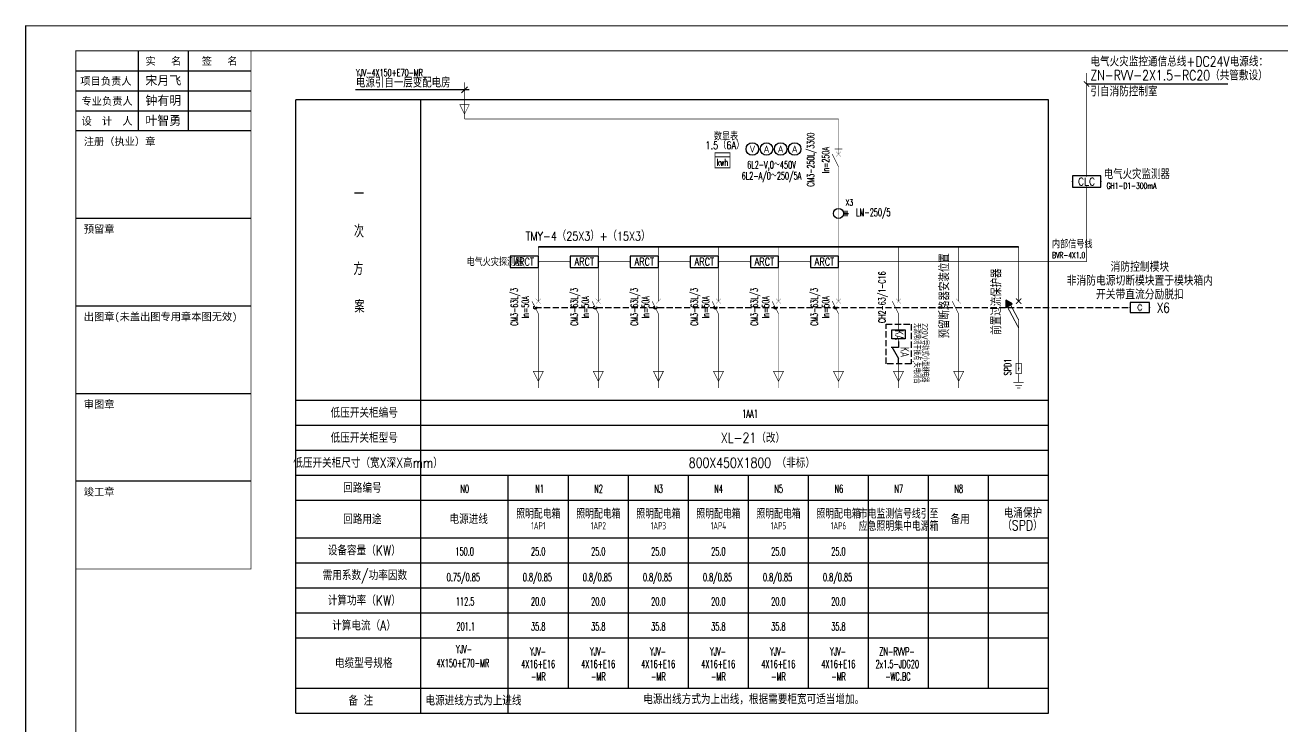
# Model space of a CAD drawing. Extents: x -1396510 to 1250330, y -1892470 to 1623980.
# Drawn here: x -657635 to -607358, y -1380820 to -1352785 of the extents above; entities that cross this region are included whole.
import ezdxf
from ezdxf.enums import TextEntityAlignment as Align

# ---------------------------------------------------------------- set-up
doc = ezdxf.new("R2010")
doc.units = 0
doc.header["$LTSCALE"] = 1000
doc.header["$MEASUREMENT"] = 0
for name, pattern in [('1#标准层核心筒$0$ADE户型核心筒-标准层$0$DASH', [0.35, 0.25, -0.1]), ('CONTINOUS', [0]), ('DASH', [0.35, 0.25, -0.1])]:
    doc.linetypes.add(name, pattern=pattern)
doc.layers.get('Defpoints').update_dxf_attribs({"color": 210})
for name, color, linetype in [('-DS 电气', 130, 'Continuous'), ('0-cxFrame', 155, 'Continuous'), ('DIM1', 3, 'Continuous'), ('EQUIP-消防', 3, 'Continuous'), ('PUB_TEXT', 7, 'Continuous'), ('qianming', 155, 'Continuous'), ('TEL_TEXT', 7, 'Continuous'), ('电气系统图', 7, 'Continuous')]:
    doc.layers.add(name, color=color, linetype=linetype)
doc.layers.add('0-cxText', color=131, linetype='Continuous', lineweight=25)
doc.styles.add('_TCH_LABEL', font='COMPLEX', dxfattribs={"bigfont": 'GBCBIG'})
doc.styles.add('_TEL_DIM', font='SIMPLEX', dxfattribs={"width": 0.8, "height": 3.5, "bigfont": 'HZTXT'})
doc.styles.add('cx_biaoti', font='')
doc.styles.add('cx_tuming', font='simhei.ttf')
doc.styles.add('cx_tuqian1', font='')
doc.styles.add('GPS', font='gbenor.shx', dxfattribs={"width": 0.8, "bigfont": 'gbcbig.shx'})
doc.styles.add('ROMANS', font='romans.shx')
doc.styles.add('SYS', font='txt', dxfattribs={"width": 0.7})
doc.styles.add('TS', font='tssdeng.shx', dxfattribs={"width": 0.9, "bigfont": 'tssdchn.shx'})
doc.styles.add('图框宋体', font='', dxfattribs={"width": 0.75})
doc.styles.add('黑体', font='simhei.ttf', dxfattribs={"height": 12})
doc.styles.get('cx_biaoti').set_extended_font_data('SimSun')
doc.styles.get('cx_tuqian1').set_extended_font_data('SimSun')
doc.styles.get('图框宋体').set_extended_font_data('SimSun')

# ---------------------------------------------------------------- blocks, each defined once
blk = doc.blocks.new('1107AA')
at = {"color": 3, "linetype": 'CONTINOUS'}
for points, const_width in [([(0, 0), (0, -3.75)], 0.3), ([(0, -10), (-3.16, -3.75)], 0.3), ([(1.25, -2.5), (-1.25, -5)], 0.1), ([(-1.25, -2.5), (1.25, -5)], 0.1), ([(0, -12.5), (0, -10)], 0.3)]:
    blk.add_lwpolyline(points, dxfattribs=dict(at, const_width=const_width))
at = {"color": 1, "linetype": 'CONTINOUS', "style": 'ROMANS', "width": 0.7, "flags": 8}
blk.add_attdef('QF10', (3.75, -7.5), '', height=2.5, dxfattribs=at)
blk = doc.blocks.new('S-370')
at = {"color": 3, "linetype": 'Continuous'}
blk.add_line((2.5, -6.25), (5, -6.25), dxfattribs=at)
at = {"color": 3, "linetype": 'Continuous', "const_width": 0.3}
blk.add_lwpolyline([(0, 0), (0, -12.5)], dxfattribs=at)
at = {"color": 3, "linetype": 'Continuous'}
blk.add_circle((0, -6.25), 2.5, dxfattribs=at)
at = {"layer": 'DIM1', "color": 4, "linetype": 'Continuous', "style": 'SYS', "width": 0.7, "flags": 1}
for tag in ['XYVALUE', 'VALUE']:
    blk.add_attdef(tag, text='', height=0.02, dxfattribs=at).set_placement((1.25, 3), align=Align.MIDDLE)
blk = doc.blocks.new('$equip$00001169')
blk.add_circle((0, 0), 0.5)
at = {"style": '_TCH_LABEL', "flags": 8}
blk.add_attdef('$TEXT$', text='', height=0.36, dxfattribs=at).set_placement((0, 0), align=Align.MIDDLE_CENTER)
at = {"style": '_TCH_LABEL', "flags": 9}
blk.add_attdef('A', (0, 0), '', height=0.00002, dxfattribs=at)
blk = doc.blocks.new('0208D')
at = {"color": 3, "linetype": 'Continuous', "const_width": 0.3}
blk.add_lwpolyline([(0, -7.5), (0, 0)], dxfattribs=at)
blk.add_lwpolyline([(0, -7.5), (2.5, -2.5), (-2.5, -2.5)], close=True, dxfattribs=at)
blk = doc.blocks.new('A$C5A8929A8')
at = {"layer": '电气系统图', "color": 3, "const_width": 35}
for points in [[(0, 300), (650, 300)], [(1000, 450), (1000, 150), (400, 150), (400, 450), (1000, 450)], [(1000, 300), (1500, 300)], [(1500, 0), (1500, 600)], [(1664, 100), (1664, 500)], [(1828, 200), (1828, 400)]]:
    blk.add_lwpolyline(points, dxfattribs=at)
at = {"layer": '电气系统图', "color": 3}
for points in [[(650, 344), (650, 256), (913, 300), (650, 256)], [(650, 256), (913, 300), (650, 344), (650, 256)]]:
    blk.add_solid(points, dxfattribs=at)
blk = doc.blocks.new('A$C04AF44BA')
at = {"layer": '电气系统图'}
h = blk.add_hatch(color=256, dxfattribs=at)
h.dxf.hatch_style = 1
h.paths.add_polyline_path([(-44, -518), (256, -518), (106, -258)])
at = {"layer": '电气系统图', "const_width": 35}
for points in [[(-106, -106), (106, 106)], [(-106, 106), (106, -106)], [(750, 0), (144, -323)], [(1069, 0), (219, -453)]]:
    blk.add_lwpolyline(points, dxfattribs=at)
at = {"layer": '电气系统图'}
blk.add_lwpolyline([(-44, -518), (256, -518), (106, -258)], close=True, dxfattribs=at)
blk = doc.blocks.new('A$C5D577B06')
at = {"layer": '电气系统图', "color": 3}
for p, q in [((1125, 450), (0, 450)), ((0, 450), (0, 0)), ((0, 0), (1125, 0)), ((1125, 0), (1125, 450))]:
    blk.add_line(p, q, dxfattribs=at)
for p in [(0, 225), (562, 450), (562, 0), (1125, 225)]:
    blk.add_point(p, dxfattribs=at)
at = {"layer": '电气系统图', "color": 3, "style": '_TEL_DIM'}
blk.add_attdef('RCD', text='', height=300, dxfattribs=at).set_placement((562, 225), align=Align.MIDDLE_CENTER)
at = {"layer": '电气系统图', "color": 3, "style": '_TEL_DIM', "flags": 1}
blk.add_attdef('A', text='', height=0.015, dxfattribs=at).set_placement((562, 0), align=Align.MIDDLE_CENTER)
blk = doc.blocks.new('$equip$00001927')
for p, q in [((0.65, 0.65), (-0.65, 0.65)), ((-0.65, 0.65), (-0.65, 0)), ((-0.65, 0), (0.65, 0)), ((0.65, 0), (0.65, 0.65))]:
    blk.add_line(p, q)
for p in [(-0.65, 0.325), (0, 0.65), (0, 0), (0.65, 0.325)]:
    blk.add_point(p)
at = {"color": 7, "style": '_TEL_DIM'}
blk.add_attdef('$TEXT$', text='', height=0.34, dxfattribs=at).set_placement((0.006, 0.343), align=Align.MIDDLE_CENTER)
at = {"color": 7, "style": '_TEL_DIM', "flags": 1}
blk.add_attdef('A', text='', height=0.00002, dxfattribs=at).set_placement((0, 0), align=Align.MIDDLE_CENTER)
blk = doc.blocks.new('A$C332171F1')
at = {"layer": '电气系统图', "color": 3, "const_width": 35}
blk.add_lwpolyline([(17, 767), (767, 767), (767, 17), (17, 17)], close=True, dxfattribs=at)
blk.add_lwpolyline([(17, 567), (767, 567)], dxfattribs=at)
at = {"layer": '电气系统图', "color": 3, "style": '_TEL_DIM', "width": 0.6}
blk.add_text('kwh', height=350, dxfattribs=at).set_placement((392, 117), align=Align.CENTER)
blk = doc.blocks.new('20220821.11300300')
at = {"layer": '-DS 电气', "color": 0, "linetype": '1#标准层核心筒$0$ADE户型核心筒-标准层$0$DASH'}
for p, q in [((0, 1000), (1584, 1000)), ((0, 0), (0, 1000)), ((1584, 1000), (1584, 0)), ((1584, 0), (0, 0))]:
    blk.add_line(p, q, dxfattribs=at)
at = {"layer": '-DS 电气', "color": 0}
for p, q in [((227, 236), (227, 764)), ((227, 764), (582, 764)), ((582, 764), (582, 236)), ((582, 236), (227, 236)), ((698, 500), (940, 500)), ((903, 230), (1370, 500)), ((1542, 500), (1370, 500))]:
    blk.add_line(p, q, dxfattribs=at)
at = {"layer": '-DS 电气', "color": 0, "linetype": 'DASH', "ltscale": 2.5}
blk.add_line((940, 500), (940, 201), dxfattribs=at)
at = {"layer": '-DS 电气', "color": 0, "style": 'GPS', "width": 0.7}
blk.add_text('KA', height=350, dxfattribs=at).set_placement((235, 357))
blk.add_text('KA', height=350, dxfattribs=at).set_placement((1117, 575), align=Align.CENTER)
blk = doc.blocks.new('zjcx_lan_xinxi(Dragon)')
for p, q in [((7000, -3200), (0, -3200)), ((7000, -6700), (0, -6700)), ((7000, -10200), (0, -10200)), ((7000, -13700), (0, -13700)), ((7000, -17200), (0, -17200))]:
    blk.add_line(p, q)
at = {"const_width": 25}
blk.add_lwpolyline([(0, -20700), (7000, -20700), (7000, 0), (0, 0)], close=True, dxfattribs=at)
for points in [[(2500, -3200), (2500, 0)], [(4500, -3200), (4500, 0)], [(0, -800), (7000, -800)], [(0, -1600), (7000, -1600)], [(0, -2400), (7000, -2400)]]:
    blk.add_lwpolyline(points)
for points in [[(7000, -3200), (7000, 0)], [(0, -3200), (7000, -3200)], [(0, -20700), (7000, -20700), (7000, -3200)], [(0, -20700), (7000, -20700)]]:
    blk.add_lwpolyline(points, dxfattribs=at)
at = {"style": '图框宋体'}
for s, p in [('实   名', (3500, -400)), ('签   名', (5750, -400)), ('项目负责人', (1204, -1200)), ('专业负责人', (1250, -2000)), ('设  计  人', (1250, -2800))]:
    blk.add_text(s, height=300, dxfattribs=at).set_placement(p, align=Align.MIDDLE)
for s, p in [('注册（执业）章', (318, -3771)), ('预留章', (318, -7271)), ('出图章(未盖出图专用章本图无效)', (318, -10771)), ('审图章', (318, -14271)), ('竣工章', (318, -17771))]:
    blk.add_text(s, height=300, dxfattribs=at).set_placement(p)
blk = doc.blocks.new('T-信息(Dragon)')
at = {"layer": '0-cxFrame'}
blk.add_blockref('zjcx_lan_xinxi(Dragon)', (0, 0), dxfattribs=at)
at = {"layer": 'qianming', "color": 3, "style": 'cx_biaoti'}
for s, p in [('宋月飞', (3497, -1185)), ('钟有明', (3497, -1985)), ('叶智勇', (3497, -2785))]:
    blk.add_text(s, height=350, dxfattribs=at).set_placement(p, align=Align.MIDDLE_CENTER)
blk = doc.blocks.new('TK22.A1 L(Dragon)')
at = {"layer": '0-cxFrame', "color": 7, "const_width": 0.5}
blk.add_lwpolyline([(0, 0), (-841, 0), (-841, 594), (0, 594)], close=True, dxfattribs=at)
at = {"layer": '0-cxFrame', "const_width": 0.5}
blk.add_lwpolyline([(-80, 10), (-821, 10), (-821, 584), (-80, 584)], close=True, dxfattribs=at)
at = {"layer": '0-cxFrame', "xscale": 0.01, "yscale": 0.01, "zscale": 0.01}
blk.add_blockref('T-信息(Dragon)', (-821, 584), dxfattribs=at)
at = {"style": '黑体', "flags": 4}
blk.add_attdef('图幅', text='', height=3.3, dxfattribs=at).set_placement((-40, 3), align=Align.RIGHT)
at = {"layer": '0-cxText', "flags": 4}
for tag, height, style, p in [('建设单位', 3.5, 'cx_tuming', (-45, 240)), ('项目名称', 3.5, 'cx_tuming', (-45, 210)), ('子项名称', 3.5, 'cx_tuming', (-45, 180)), ('工程编号', 3.3, 'cx_tuqian1', (-35, 165)), ('图名1', 3.5, 'cx_tuming', (-45, 87)), ('图名2', 3.5, 'cx_tuming', (-45, 79)), ('图名3', 3.5, 'cx_tuming', (-45, 71)), ('出图日期', 3.3, 'cx_tuqian1', (-39, 60)), ('专业', 3.3, 'cx_tuqian1', (-55, 52)), ('图号', 3.3, 'cx_tuqian1', (-55, 44)), ('版次', 3.3, 'cx_tuqian1', (-20, 44))]:
    blk.add_attdef(tag, text='', height=height, dxfattribs=dict(at, style=style)).set_placement(p, align=Align.MIDDLE)
at = {"layer": 'Defpoints', "color": 6, "flags": 4}
for tag, height, style, p in [('tufu', 3.3, '黑体', (-12, 12)), ('dwfname', 4, 'cx_tuqian1', (-80, 3))]:
    blk.add_attdef(tag, text='', height=height, dxfattribs=dict(at, style=style)).set_placement(p, align=Align.RIGHT)

msp = doc.modelspace()

# ---------------------------------------------------------------- linework, layer by layer
at = {"layer": '电气系统图', "color": 3}
for p, q in [((-639883.6, -1355370), (-644429.6, -1355370)), ((-639946.2, -1355246.3), (-640193.7, -1355493.7)), ((-616719.9, -1355770), (-646820, -1355770)), ((-646820, -1380270), (-646820, -1355770)), ((-641820, -1380270), (-641820, -1355770)), ((-616719.8, -1380270.1), (-616719.9, -1355770.1)), ((-624856.3, -1360415.3), (-624856.3, -1360196.6)), ((-624776.3, -1360415.3), (-624776.3, -1360196.6)), ((-646820, -1367770), (-616719.9, -1367770)), ((-646820, -1368770), (-616719.9, -1368770)), ((-646820, -1369770), (-616719.9, -1369770)), ((-646820, -1370770), (-616719.9, -1370770)), ((-638320, -1380270), (-638320, -1370770)), ((-635920, -1379270), (-635920, -1370770)), ((-633520, -1379270), (-633520, -1370770)), ((-631120, -1379270), (-631120, -1370770)), ((-628720, -1379270), (-628720, -1370770)), ((-626320, -1379270), (-626320, -1370770)), ((-623920, -1379270), (-623920, -1370770)), ((-621520, -1379270), (-621520, -1370770)), ((-619120, -1379270), (-619120, -1370770)), ((-646820, -1371770), (-616719.9, -1371770)), ((-646820, -1373270), (-616719.8, -1373270)), ((-646820, -1374270), (-616719.8, -1374270)), ((-646820, -1375270), (-616719.8, -1375270)), ((-646820, -1376270), (-616719.8, -1376270)), ((-646820, -1377270), (-616719.8, -1377270)), ((-646820, -1379270), (-616719.8, -1379270)), ((-646820, -1380270), (-616719.8, -1380270))]:
    msp.add_line(p, q, dxfattribs=at)
at = {"layer": '电气系统图'}
msp.add_line((-609559.7, -1355135.8), (-615202.7, -1355135.9), dxfattribs=at)
at = {"layer": '电气系统图', "linetype": 'DASH'}
msp.add_line((-637246.4, -1364065.5), (-613462.8, -1364065.5), dxfattribs=at)
at = {"layer": '电气系统图', "const_width": 35}
for points in [[(-615202.7, -1354699.7), (-615202.7, -1358810.7)], [(-615308.7, -1355029.8), (-615096.6, -1355242)], [(-615202.7, -1359260.7), (-615202.7, -1362235.7)], [(-637120, -1362235.7), (-635845, -1362235.7)], [(-634720, -1362235.7), (-633445, -1362235.7)], [(-632320, -1362235.7), (-631045, -1362235.7)], [(-629920, -1362235.7), (-628645, -1362235.7)], [(-627520, -1362235.7), (-626245, -1362235.7)], [(-625120, -1362235.7), (-615202.7, -1362235.7)]]:
    msp.add_lwpolyline(points, dxfattribs=at)
at = {"layer": '电气系统图', "color": 3}
for points, const_width in [([(-640070, -1356535.2), (-640070, -1355070)], 24), ([(-625120, -1356535.2), (-640070, -1356535.2)], 24), ([(-625120, -1356535.2), (-625120, -1357935.2)], 24), ([(-625270, -1357735.2), (-624970, -1357735.2)], 24), ([(-625120, -1361640), (-625120, -1358435.2)], 24), ([(-625120, -1360848.2), (-625120, -1359957.1)], 24), ([(-637120, -1361640), (-617919.9, -1361640)], 70), ([(-637120, -1363515.5), (-637120, -1361640)], 24), ([(-634720, -1363515.4), (-634720, -1361640)], 24), ([(-632320, -1363515.4), (-632320, -1361640)], 24), ([(-629920, -1363515.4), (-629920, -1361640)], 24), ([(-627520, -1363515.4), (-627520, -1361640)], 24), ([(-625120, -1363515.4), (-625120, -1361640)], 24), ([(-622720, -1363515.5), (-622720, -1361640)], 24), ([(-620320, -1363515.4), (-620320, -1361640)], 24), ([(-617919.9, -1363815.5), (-617919.9, -1361640.1)], 24), ([(-625120, -1363515.4), (-625120, -1363299.9)], 24), ([(-637120, -1364515.5), (-637120, -1367284)], 24), ([(-634720, -1364515.5), (-634720, -1367284)], 24), ([(-632320, -1364515.5), (-632320, -1367284)], 24), ([(-629920, -1364515.5), (-629920, -1367284)], 24), ([(-627520, -1364515.4), (-627520, -1367283.9)], 24), ([(-625120, -1364515.4), (-625120, -1367283.9)], 24), ([(-622720, -1364515.5), (-622720, -1364957)], 24), ([(-620320, -1364515.4), (-620320, -1367283.9)], 24), ([(-617919.9, -1366022.6), (-617919.9, -1364565.5)], 24), ([(-622720, -1365312), (-622720, -1365669.9)], 24), ([(-622720, -1366100.5), (-622720, -1367284)], 24)]:
    msp.add_lwpolyline(points, dxfattribs=dict(at, const_width=const_width))
at = {"layer": '电气系统图', "linetype": 'DASH'}
for centre in [(-637246.4, -1364065.5), (-634846.4, -1364065.5), (-632446.4, -1364065.5), (-630046.4, -1364065.5), (-627646.3, -1364065.5), (-625246.4, -1364065.5)]:
    msp.add_circle(centre, 60.3, dxfattribs=at)

# ---------------------------------------------------------------- block references
at = {"layer": '-DS 电气', "color": 3, "rotation": 270}
msp.add_blockref('20220821.11300300', (-623220.1, -1364730.1), dxfattribs=at)
at = {"layer": '0-cxFrame', "xscale": 100, "yscale": 100, "zscale": 100}
msp.add_blockref('TK22.A1 L(Dragon)', (-573510, -1412210), dxfattribs=at)
at = {"layer": 'EQUIP-消防'}
ref = msp.add_blockref('$equip$00001927', (-613072.8, -1364260.5), dxfattribs=dict(at, xscale=600, yscale=600, zscale=600))
ref.add_attrib('$TEXT$', 'C', dxfattribs={"layer": '0', "color": 7, "height": 225, "style": '_TEL_DIM', "width": 1.1}).set_placement((-613072.8, -1364065.5), align=Align.MIDDLE_CENTER)
at = {"layer": '电气系统图', "color": 3}
for name, p, xscale, yscale, zscale in [('0208D', (-640070, -1355770), -75.58271998167038, 75.58272000029683, 75.58272000000001), ('A$C332171F1', (-630077.4, -1358499.2), 0.7999999970197678, 0.7999999970197678, 0.7999999970197678), ('1107AA', (-625120, -1357635.2), 80, 80, 80), ('S-370', (-625120, -1359805.9), 80, 80, 80), ('1107AA', (-637120, -1363515.5), 80, 80, 80), ('1107AA', (-634720, -1363515.5), 80, 80, 80), ('1107AA', (-632320, -1363515.5), 80, 80, 80), ('1107AA', (-629920, -1363515.5), 80, 80, 80), ('1107AA', (-627520, -1363515.4), 80, 80, 80), ('1107AA', (-625120, -1363515.4), 80, 80, 80), ('1107AA', (-625120, -1363515.5), 80, 80, 80), ('1107AA', (-622720, -1363515.5), 80, 80, 80), ('1107AA', (-620320, -1363515.4), 80, 80, 80), ('0208D', (-637120, -1366415.5), 80, 80, 80), ('0208D', (-634720, -1366415.5), 80, 80, 80), ('0208D', (-632320, -1366415.5), 80, 80, 80), ('0208D', (-629920, -1366415.5), 80, 80, 80), ('0208D', (-627520, -1366415.4), 80, 80, 80), ('0208D', (-625120, -1366415.4), 80, 80, 80), ('0208D', (-622720, -1366415.5), 80, 80, 80), ('0208D', (-620320, -1366415.4), 80, 80, 80)]:
    msp.add_blockref(name, p, dxfattribs=dict(at, xscale=xscale, yscale=yscale, zscale=zscale))
ref = msp.add_blockref('$equip$00001169', (-628563.4, -1357735.2), dxfattribs=dict(at, xscale=500, yscale=500, zscale=500))
ref.add_attrib('$TEXT$', 'V', dxfattribs={"color": 0, "height": 280, "style": 'TS', "flags": 8}).set_placement((-628563.4, -1357735.2), align=Align.MIDDLE_CENTER)
ref = msp.add_blockref('$equip$00001169', (-627999.4, -1357735.2), dxfattribs=dict(at, xscale=500, yscale=500, zscale=500))
ref.add_attrib('$TEXT$', 'A', dxfattribs={"color": 0, "height": 280, "style": 'TS', "flags": 8}).set_placement((-627999.4, -1357735.2), align=Align.MIDDLE_CENTER)
ref = msp.add_blockref('$equip$00001169', (-627435.4, -1357735.2), dxfattribs=dict(at, xscale=500, yscale=500, zscale=500))
ref.add_attrib('$TEXT$', 'A', dxfattribs={"color": 0, "height": 280, "style": 'TS', "flags": 8}).set_placement((-627435.4, -1357735.2), align=Align.MIDDLE_CENTER)
ref = msp.add_blockref('$equip$00001169', (-626871.4, -1357735.2), dxfattribs=dict(at, xscale=500, yscale=500, zscale=500))
ref.add_attrib('$TEXT$', 'A', dxfattribs={"color": 0, "height": 280, "style": 'TS', "flags": 8}).set_placement((-626871.4, -1357735.2), align=Align.MIDDLE_CENTER)
at = {"layer": '电气系统图'}
ref = msp.add_blockref('A$C5D577B06', (-615765.2, -1359260.7), dxfattribs=at)
ref.add_attrib('RCD', 'CLC', dxfattribs={"color": 3, "height": 300, "style": '_TEL_DIM', "width": 0.9}).set_placement((-615202.7, -1359035.7), align=Align.MIDDLE_CENTER)
ref = msp.add_blockref('A$C5D577B06', (-638245, -1362460.7), dxfattribs=at)
ref.add_attrib('RCD', 'ARCT', dxfattribs={"color": 3, "height": 300, "style": '_TEL_DIM', "width": 0.8}).set_placement((-637682.5, -1362235.7), align=Align.MIDDLE_CENTER)
ref = msp.add_blockref('A$C5D577B06', (-635845, -1362460.7), dxfattribs=at)
ref.add_attrib('RCD', 'ARCT', dxfattribs={"color": 3, "height": 300, "style": '_TEL_DIM', "width": 0.8}).set_placement((-635282.5, -1362235.7), align=Align.MIDDLE_CENTER)
ref = msp.add_blockref('A$C5D577B06', (-633445, -1362460.7), dxfattribs=at)
ref.add_attrib('RCD', 'ARCT', dxfattribs={"color": 3, "height": 300, "style": '_TEL_DIM', "width": 0.8}).set_placement((-632882.5, -1362235.7), align=Align.MIDDLE_CENTER)
ref = msp.add_blockref('A$C5D577B06', (-631045, -1362460.7), dxfattribs=at)
ref.add_attrib('RCD', 'ARCT', dxfattribs={"color": 3, "height": 300, "style": '_TEL_DIM', "width": 0.8}).set_placement((-630482.5, -1362235.7), align=Align.MIDDLE_CENTER)
ref = msp.add_blockref('A$C5D577B06', (-628645, -1362460.7), dxfattribs=at)
ref.add_attrib('RCD', 'ARCT', dxfattribs={"color": 3, "height": 300, "style": '_TEL_DIM', "width": 0.8}).set_placement((-628082.5, -1362235.7), align=Align.MIDDLE_CENTER)
ref = msp.add_blockref('A$C5D577B06', (-626245, -1362460.7), dxfattribs=at)
ref.add_attrib('RCD', 'ARCT', dxfattribs={"color": 3, "height": 300, "style": '_TEL_DIM', "width": 0.8}).set_placement((-625682.5, -1362235.7), align=Align.MIDDLE_CENTER)
at = {"layer": '电气系统图', "rotation": 270}
msp.add_blockref('A$C04AF44BA', (-617919.9, -1363815.5), dxfattribs=at)
at = {"layer": '电气系统图', "xscale": 0.6899999999441206, "yscale": 0.6899999999441206, "zscale": 0.6899999999441206, "rotation": 270}
msp.add_blockref('A$C5A8929A8', (-618126.9, -1366022.6), dxfattribs=at)

# ---------------------------------------------------------------- texts
at = {"layer": 'PUB_TEXT', "color": 3, "style": 'TS'}
for s, height, width, p in [('照明配电箱', 340, 0.8, (-637120, -1372495.4)), ('照明配电箱', 340, 0.8, (-634720, -1372495.4)), ('照明配电箱', 340, 0.8, (-632320, -1372495.4)), ('照明配电箱', 340, 0.8, (-629920, -1372495.3)), ('照明配电箱', 340, 0.8, (-627520, -1372495.3)), ('照明配电箱', 340, 0.8, (-625120, -1372495.3)), ('市电监测信号线引至', 340, 0.8, (-622720, -1372495.4)), ('1AP1', 300, 0.6, (-637120, -1372935.3)), ('1AP2', 300, 0.6, (-634720, -1372935.3)), ('1AP3', 300, 0.6, (-632320, -1372935.3)), ('1AP4', 300, 0.6, (-629920, -1372935.3)), ('1AP5', 300, 0.6, (-627520, -1372935.3)), ('1AP6', 300, 0.6, (-625120, -1372935.3)), ('应急照明集中电源箱', 340, 0.8, (-622720, -1372987.4))]:
    msp.add_text(s, height=height, dxfattribs=dict(at, width=width)).set_placement(p, align=Align.CENTER)
at = {"layer": 'TEL_TEXT', "color": 3, "linetype": 'ByBlock', "style": 'GPS', "width": 0.85}
for s, p in [('无源常闭干接点,失电闭合', (-622113.7, -1364689.6)), ('220V导轨式小型继电器', (-621787.9, -1364691.4))]:
    msp.add_text(s, height=250, rotation=270, dxfattribs=at).set_placement(p)
at = {"layer": '电气系统图', "style": '_TEL_DIM'}
for s, height, width, p in [('电气火灾监控通信总线+DC24V电源线：', 400, 0.8, (-615052.7, -1354435.9)), ('ZN-RVV-2X1.5-RC20（共管敷设）', 400, 0.8, (-615052.7, -1354985.9)), ('引自消防控制室', 400, 0.8, (-615052.7, -1355628.8)), ('电气火灾监测器', 350, 0.8, (-614519.1, -1358929.9)), ('GH1-D1-300mA', 240, 0.6, (-614403.5, -1359322.1)), ('LM-250/5', 300, 0.6, (-624416.5, -1360414.1)), ('内部信号线', 300, 0.8, (-616585.7, -1361694.4)), ('BVR-4X1.0', 240, 0.6, (-616585.7, -1362094.4)), ('电气火灾探测器', 300, 0.8, (-639990.4, -1362407.9))]:
    msp.add_text(s, height=height, dxfattribs=dict(at, width=width)).set_placement(p)
at = {"layer": '电气系统图', "color": 3, "style": '_TEL_DIM'}
for s, height, width, p in [('YJV-4X150+E70-MR', 280, 0.6, (-644410.3, -1354820)), ('电源引自一层变配电房', 350, 0.8, (-644410.3, -1355270)), ('1.5（6A）', 300, 0.8, (-630442.9, -1357735.2)), ('数显表', 300, 0.8, (-630104.5, -1357385.2)), ('一', 500, 0.8, (-644488.5, -1359770)), ('X3', 240, 0.6, (-624836.6, -1359993.7)), ('次', 500, 0.8, (-644491.6, -1361270)), ('TMY-4（25X3）+（15X3）', 350, 0.8, (-637629.4, -1361391.8)), ('方', 500, 0.8, (-644513.7, -1362770)), ('案', 500, 0.8, (-644471.2, -1364270)), ('低压开关柜编号', 400, 0.8, (-645424.9, -1368470)), ('1AA1', 320, 0.6, (-628968.7, -1368470)), ('低压开关柜型号', 400, 0.8, (-645424.9, -1369470)), ('XL-21（改）', 400, 0.8, (-629821.5, -1369470)), ('低压开关柜尺寸（宽X深X高mm）', 400, 0.8, (-646917.5, -1370470)), ('800X450X1800 （非标）', 400, 0.8, (-631105.9, -1370470)), ('回路编号', 400, 0.8, (-644919.7, -1371470)), ('N0', 320, 0.6, (-640234.5, -1371470)), ('N1', 320, 0.6, (-637243.4, -1371470)), ('N2', 320, 0.6, (-634884.5, -1371470)), ('N3', 320, 0.6, (-632484.5, -1371470)), ('N4', 320, 0.6, (-630089.1, -1371470)), ('N5', 320, 0.6, (-627684.5, -1371470)), ('N6', 320, 0.6, (-625280, -1371470)), ('N7', 320, 0.6, (-622884.5, -1371470)), ('N8', 320, 0.6, (-620484.5, -1371470)), ('电涌保护', 400, 0.8, (-618518.3, -1372470.1)), ('回路用途', 400, 0.8, (-644923.5, -1372720)), ('电源进线', 400, 0.8, (-640672.2, -1372716.8)), ('备用', 400, 0.8, (-620642.5, -1372720)), ('（SPD）', 400, 0.8, (-618577.4, -1372970.1)), ('设备容量（KW）', 400, 0.8, (-645538.4, -1373970)), ('150.0', 320, 0.6, (-640435.7, -1373970)), ('25.0', 320, 0.6, (-637412.6, -1373970)), ('25.0', 320, 0.6, (-635012.6, -1373970)), ('25.0', 320, 0.6, (-632612.5, -1373970)), ('25.0', 320, 0.6, (-630212.5, -1373970)), ('25.0', 320, 0.6, (-627812.6, -1373969.9)), ('25.0', 320, 0.6, (-625412.6, -1373969.9)), ('需用系数/功率因数', 400, 0.8, (-645741.2, -1374960.5)), ('0.75/0.85', 320, 0.6, (-640783.1, -1375002.4)), ('0.8/0.85', 320, 0.6, (-637741.7, -1375002.3)), ('0.8/0.85', 320, 0.6, (-635341.7, -1375002.3)), ('0.8/0.85', 320, 0.6, (-632941.7, -1375002.3)), ('0.8/0.85', 320, 0.6, (-630541.7, -1375002.3)), ('0.8/0.85', 320, 0.6, (-628141.7, -1375002.3)), ('0.8/0.85', 320, 0.6, (-625741.7, -1375002.3)), ('计算功率（KW）', 400, 0.8, (-645538.4, -1375970)), ('112.5', 320, 0.6, (-640417.4, -1375970)), ('20.0', 320, 0.6, (-637412.5, -1375970)), ('20.0', 320, 0.6, (-635012.5, -1375970)), ('20.0', 320, 0.6, (-632612.5, -1375970)), ('20.0', 320, 0.6, (-630212.5, -1375970)), ('20.0', 320, 0.6, (-627812.6, -1375969.9)), ('20.0', 320, 0.6, (-625412.6, -1375969.9)), ('计算电流（A）', 400, 0.8, (-645363.2, -1376970)), ('201.1', 320, 0.6, (-640394.5, -1376970)), ('35.8', 320, 0.6, (-637412.6, -1376970)), ('35.8', 320, 0.6, (-635012.6, -1376970)), ('35.8', 320, 0.6, (-632612.5, -1376970)), ('35.8', 320, 0.6, (-630212.5, -1376970)), ('35.8', 320, 0.6, (-627812.6, -1376969.9)), ('35.8', 320, 0.6, (-625412.6, -1376969.9)), ('YJV-', 320, 0.6, (-640408.3, -1377876)), ('电缆型号规格', 400, 0.8, (-645251, -1378470)), ('YJV-', 320, 0.6, (-637458.3, -1377970)), ('YJV-', 320, 0.6, (-635058.3, -1377970)), ('YJV-', 320, 0.6, (-632658.3, -1377970)), ('YJV-', 320, 0.6, (-630258.3, -1377970)), ('YJV-', 320, 0.6, (-627858.3, -1377969.9)), ('YJV-', 320, 0.6, (-625458.3, -1377969.9)), ('ZN-RVVP-', 320, 0.6, (-623488, -1377969.9)), ('4X150+E70-MR', 320, 0.6, (-641190, -1378431.6)), ('4X16+E16', 320, 0.6, (-637805.7, -1378470)), ('4X16+E16', 320, 0.6, (-635405.7, -1378470)), ('4X16+E16', 320, 0.6, (-633005.7, -1378470)), ('4X16+E16', 320, 0.6, (-630605.7, -1378470)), ('4X16+E16', 320, 0.6, (-628205.7, -1378469.9)), ('4X16+E16', 320, 0.6, (-625805.7, -1378469.9)), ('2x1.5-JDG20', 320, 0.6, (-623638.8, -1378469.9)), ('-MR', 320, 0.6, (-637412.6, -1378970)), ('-MR', 320, 0.6, (-635012.6, -1378970)), ('-MR', 320, 0.6, (-632612.5, -1378970)), ('-MR', 320, 0.6, (-630212.5, -1378970)), ('-MR', 320, 0.6, (-627812.6, -1378969.9)), ('-MR', 320, 0.6, (-625412.6, -1378969.9)), ('-WC.BC', 320, 0.6, (-623254.8, -1378969.9)), ('备 注', 400, 0.8, (-644709.3, -1379970)), ('电源进线方式为上进线', 400, 0.8, (-641632.2, -1379966.8)), ('电源出线方式为上出线，根据需要柜宽可适当增加。', 400, 0.8, (-632924.9, -1379913.3))]:
    msp.add_text(s, height=height, dxfattribs=dict(at, width=width)).set_placement(p)
for s, height, width, p in [('CM3-250L/3300', 280, 0.6, (-626093, -1359241.2)), ('In=250A', 280, 0.6, (-625496.4, -1358701.2)), ('CH2-63/1-C16', 280, 0.6, (-623243, -1364687)), ('预留断路器安装位置', 350, 0.8, (-620696.4, -1365298.5)), ('CM3-63L/3', 280, 0.6, (-637943, -1364801.4)), ('CM3-63L/3', 280, 0.6, (-635543, -1364801.4)), ('CM3-63L/3', 280, 0.6, (-633143, -1364801.4)), ('CM3-63L/3', 280, 0.6, (-630743, -1364801.4)), ('CM3-63L/3', 280, 0.6, (-628343, -1364801.4)), ('CM3-63L/3', 280, 0.6, (-625943, -1364801.4)), ('前置过流保护器', 350, 0.8, (-618619.9, -1365151.8)), ('In=50A', 280, 0.6, (-637496.4, -1364501.4)), ('In=50A', 280, 0.6, (-635096.4, -1364501.4)), ('In=50A', 280, 0.6, (-632696.4, -1364501.4)), ('In=50A', 280, 0.6, (-630296.4, -1364501.4)), ('In=50A', 280, 0.6, (-627896.3, -1364501.4)), ('In=50A', 280, 0.6, (-625496.4, -1364501.4)), ('SPD1', 280, 0.6, (-618223.4, -1366773.6))]:
    msp.add_text(s, height=height, rotation=90, dxfattribs=dict(at, width=width)).set_placement(p)
at = {"layer": '电气系统图', "style": '_TEL_DIM'}
for s, height, width, p in [('6L2-V,0～450V', 300, 0.6, (-627798.8, -1358512.7)), ('6L2-A/0～250/5A', 300, 0.6, (-627798.8, -1358955.7)), ('消防控制模块', 400, 0.75, (-613072.8, -1362640.1)), ('非消防电源切断模块置于模块箱内', 400, 0.75, (-613072.8, -1363190.1)), ('开关带直流分励脱扣', 400, 0.75, (-613072.8, -1363740.1)), ('X6', 400, 0.75, (-612134.2, -1364275))]:
    msp.add_text(s, height=height, dxfattribs=dict(at, width=width)).set_placement(p, align=Align.CENTER)

doc.saveas('drawing.dxf')
